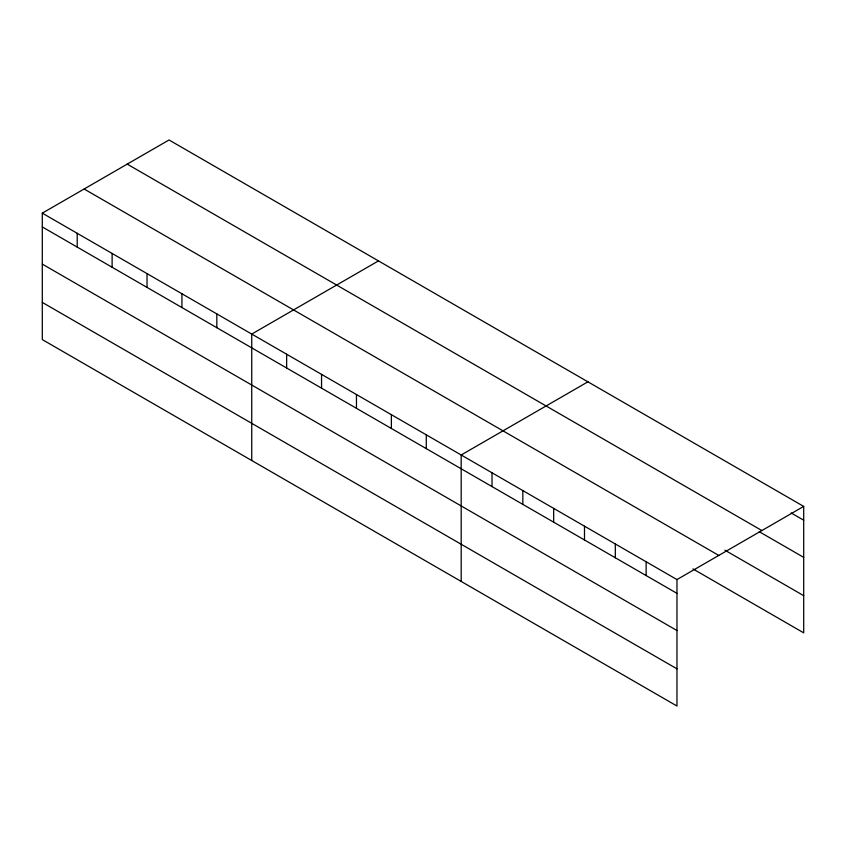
<?xml version="1.0" encoding="UTF-8"?>
<svg xmlns="http://www.w3.org/2000/svg" width="846" height="846" viewBox="0 0 846 846"><rect width="100%" height="100%" fill="white"/><g stroke="black" fill="none" stroke-linecap="round" stroke-linejoin="round"><path stroke-width="1.27" d="M692.948 568.914L803.7 632.85L803.7 506.405L169.031 139.981L42.3 213.15L42.3 339.595L676.969 706.019L676.969 579.573L42.3 213.15M378.469 260.906L251.738 334.064L251.738 460.51M587.907 381.821L461.186 454.989L461.186 581.435M676.969 579.573L803.7 506.405M791.137 512.94L803.7 520.195M127.207 164.124L761.876 530.548M759.169 531.658L803.7 557.366M724.916 550.186L803.7 595.669M84.124 189.007L718.793 555.431M42.3 226.94L676.969 593.363M42.3 264.111L676.969 630.534M42.3 302.413L676.969 668.837M646.143 561.776L646.143 575.566M615.317 543.978L615.317 557.768M584.491 526.18L584.491 539.97M553.665 508.383L553.665 522.172M522.839 490.585L522.839 504.375M492.012 472.787L492.012 486.577M426.278 434.833L426.278 448.623M391.37 414.677L391.37 428.467M356.462 394.532L356.462 408.311M321.554 374.376L321.554 388.166M286.646 354.22L286.646 368.01M216.83 313.919L216.83 327.698M181.932 293.763L181.932 307.553M147.024 273.607L147.024 287.397M112.116 253.451L112.116 267.241M77.208 233.306L77.208 247.085"/></g></svg>
